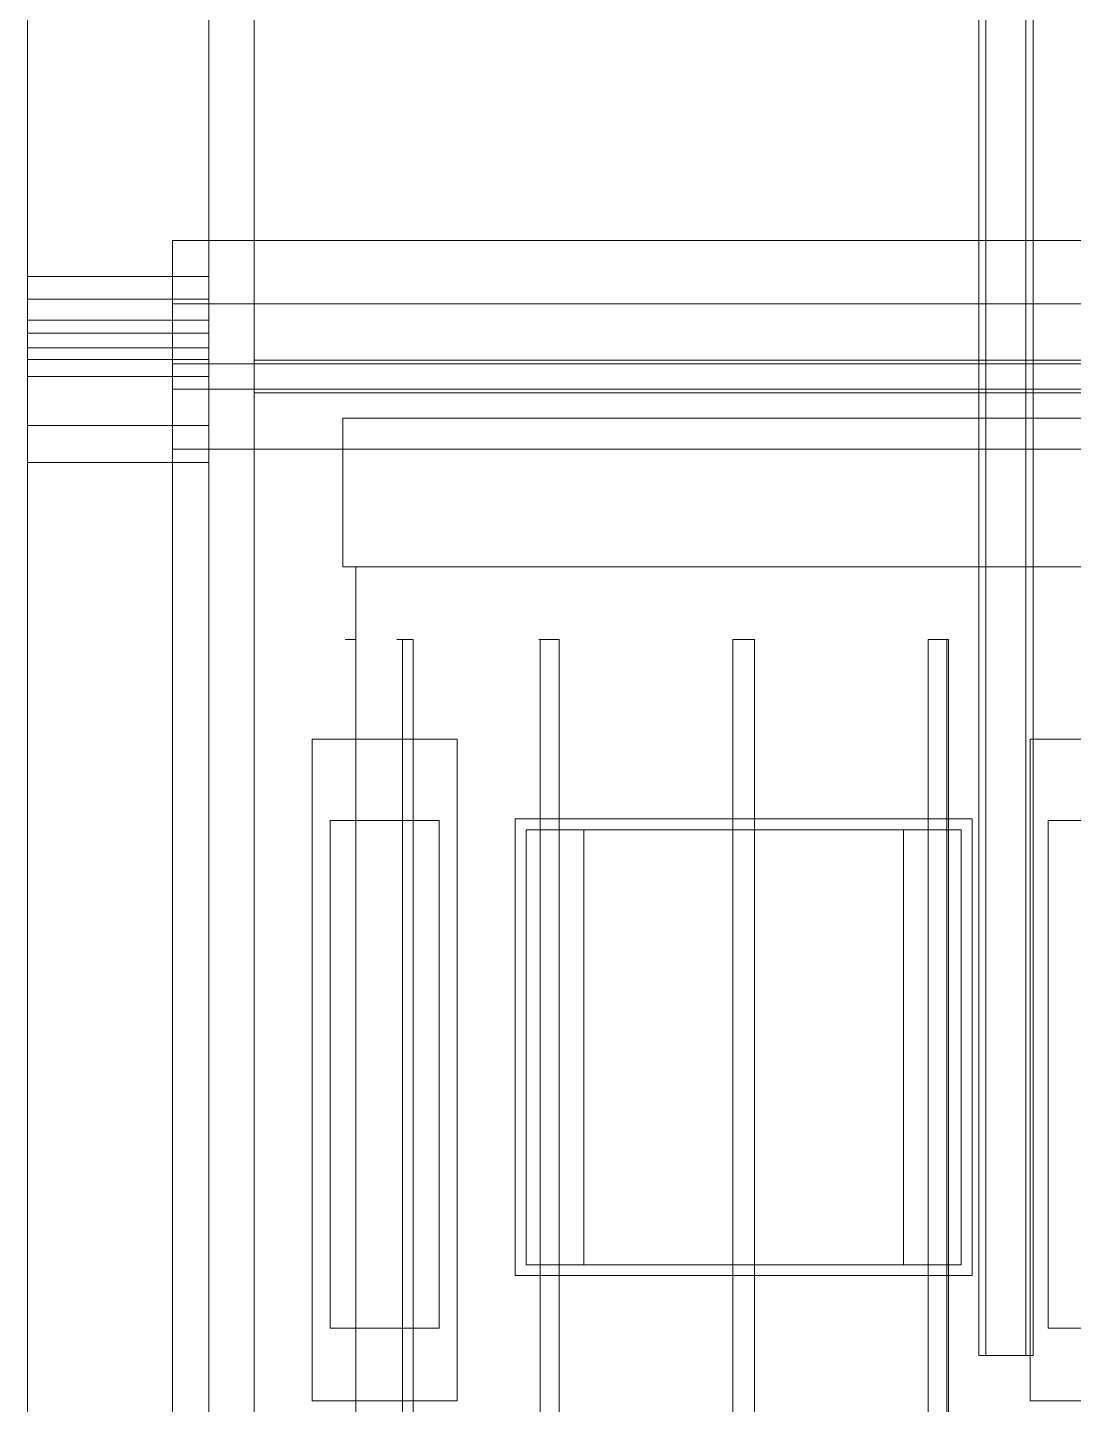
# Model space of a CAD drawing. Header units: millimetres. Extents: x -1970 to 59977, y -65068 to 6837.
# Drawn here: x 26703 to 27280, y -19297 to -18538 of the extents above; entities that cross this region are included whole.
import ezdxf

# ---------------------------------------------------------------- set-up
doc = ezdxf.new("R2010")
doc.units = ezdxf.units.MM
doc.layers.add('superior_briquetadora', color=7, linetype='Continuous', lineweight=0)
doc.layers.add('superior_C03', color=7, linetype='Continuous', lineweight=0)

msp = doc.modelspace()

# ---------------------------------------------------------------- linework, layer by layer
at = {"layer": 'superior_briquetadora'}
for p, q in [((26703.187, -18720.639), (26703.187, -17660)), ((26703.187, -18674.804), (26703.187, -17660)), ((26803.187, -18720.639), (26803.187, -17660)), ((26803.187, -18674.804), (26803.187, -17660)), ((26828.187, -19330), (26828.187, -18320)), ((26828.187, -19480), (26828.187, -18460)), ((26828.187, -19480), (26828.187, -18500)), ((26783.187, -18655), (26783.187, -19445)), ((26783.187, -18690), (26783.187, -18655)), ((27403.187, -18655), (26783.187, -18655)), ((27413.187, -18655), (26783.187, -18655)), ((26703.187, -18714.105), (26703.187, -18674.804)), ((26703.187, -18674.804), (26803.187, -18674.804)), ((26803.187, -18714.105), (26803.187, -18674.804)), ((26703.187, -18687.386), (26703.187, -18698.89)), ((26703.187, -18706.157), (26703.187, -18687.386)), ((26703.187, -18687.386), (26803.187, -18687.386)), ((27413.187, -18690), (26783.187, -18690)), ((27403.187, -18690), (26783.187, -18690)), ((26783.187, -18690), (26783.187, -18723)), ((26783.187, -18770), (26783.187, -18690)), ((26803.187, -18687.386), (26803.187, -18698.89)), ((26803.187, -18706.157), (26803.187, -18687.386)), ((26703.187, -18706.157), (26703.187, -18698.89)), ((26703.187, -18698.89), (26803.187, -18698.89)), ((26803.187, -18706.157), (26803.187, -18698.89)), ((26703.187, -18706.157), (26803.187, -18706.157)), ((26703.187, -18730), (26703.187, -18714.105)), ((26703.187, -18714.105), (26803.187, -18714.105)), ((26803.187, -18730), (26803.187, -18714.105)), ((26703.187, -19330), (26703.187, -18720.639)), ((26703.187, -18720.639), (26803.187, -18720.639)), ((27403.187, -18723), (26783.187, -18723)), ((26803.187, -19330), (26803.187, -18720.639)), ((26828.187, -18721), (27398.187, -18721)), ((26828.187, -18721), (26828.187, -18739)), ((26703.187, -18756.963), (26703.187, -18730)), ((26703.187, -18730), (26803.187, -18730)), ((26803.187, -18756.963), (26803.187, -18730)), ((27403.187, -18737), (26783.187, -18737)), ((26783.187, -18737), (26783.187, -18770)), ((26828.187, -18739), (27398.187, -18739)), ((26877.187, -18753), (26878.076, -18753)), ((26877.187, -18753), (26877.187, -18835)), ((26878.076, -18753), (26880.738, -18753)), ((26880.738, -18753), (26885.151, -18753)), ((26885.151, -18753), (26891.279, -18753)), ((26891.279, -18753), (26899.072, -18753)), ((26899.072, -18753), (26908.469, -18753)), ((26908.469, -18753), (26919.394, -18753)), ((26919.394, -18753), (26931.758, -18753)), ((26931.758, -18753), (26945.462, -18753)), ((26945.462, -18753), (26960.395, -18753)), ((26960.395, -18753), (26976.438, -18753)), ((26976.438, -18753), (26993.462, -18753)), ((26993.462, -18753), (27011.328, -18753)), ((27011.328, -18753), (27029.894, -18753)), ((27029.894, -18753), (27049.009, -18753)), ((27049.009, -18753), (27068.521, -18753)), ((27068.521, -18753), (27088.271, -18753)), ((27088.271, -18753), (27108.102, -18753)), ((27108.102, -18753), (27127.852, -18753)), ((27127.852, -18753), (27147.364, -18753)), ((27147.364, -18753), (27166.479, -18753)), ((27166.479, -18753), (27185.045, -18753)), ((27185.045, -18753), (27202.912, -18753)), ((27202.912, -18753), (27219.935, -18753)), ((27219.935, -18753), (27235.978, -18753)), ((27235.978, -18753), (27250.911, -18753)), ((27250.911, -18753), (27264.615, -18753)), ((27264.615, -18753), (27276.979, -18753)), ((27276.979, -18753), (27287.904, -18753)), ((26703.187, -18777.418), (26703.187, -18756.963)), ((26703.187, -18756.963), (26803.187, -18756.963)), ((26803.187, -18777.418), (26803.187, -18756.963)), ((27403.187, -18770), (26783.187, -18770)), ((27413.187, -18770), (26783.187, -18770)), ((26783.187, -19325), (26783.187, -18770)), ((26703.187, -19330), (26703.187, -18777.418)), ((26703.187, -18777.418), (26803.187, -18777.418)), ((26803.187, -19330), (26803.187, -18777.418)), ((26877.187, -18835), (26878.076, -18835)), ((26878.076, -18835), (26880.738, -18835)), ((26880.738, -18835), (26885.151, -18835)), ((26884.187, -18835), (26885.099, -18835)), ((26884.187, -18835), (26884.187, -18875)), ((26885.099, -18835), (26887.83, -18835)), ((26885.151, -18835), (26891.279, -18835)), ((26887.83, -18835), (26892.356, -18835)), ((26891.279, -18835), (26899.072, -18835)), ((26892.356, -18835), (26898.638, -18835)), ((26898.638, -18835), (26906.622, -18835)), ((26899.072, -18835), (26908.469, -18835)), ((26906.622, -18835), (26916.24, -18835)), ((26908.469, -18835), (26919.394, -18835)), ((26916.24, -18835), (26927.411, -18835)), ((26919.394, -18835), (26931.758, -18835)), ((26927.411, -18835), (26940.039, -18835)), ((26931.758, -18835), (26945.462, -18835)), ((26940.039, -18835), (26954.016, -18835)), ((26945.462, -18835), (26960.395, -18835)), ((26954.016, -18835), (26969.223, -18835)), ((26960.395, -18835), (26976.438, -18835)), ((26969.223, -18835), (26985.53, -18835)), ((26976.438, -18835), (26993.462, -18835)), ((26985.53, -18835), (27002.799, -18835)), ((26993.462, -18835), (27011.328, -18835)), ((27002.799, -18835), (27020.881, -18835)), ((27011.328, -18835), (27029.894, -18835)), ((27020.881, -18835), (27039.623, -18835)), ((27029.894, -18835), (27049.009, -18835)), ((27039.623, -18835), (27058.864, -18835)), ((27049.009, -18835), (27068.521, -18835)), ((27058.864, -18835), (27078.441, -18835)), ((27068.521, -18835), (27088.271, -18835)), ((27078.441, -18835), (27098.187, -18835)), ((27088.271, -18835), (27108.102, -18835)), ((27098.187, -18835), (27117.932, -18835)), ((27108.102, -18835), (27127.852, -18835)), ((27117.932, -18835), (27137.509, -18835)), ((27127.852, -18835), (27147.364, -18835)), ((27137.509, -18835), (27156.75, -18835)), ((27147.364, -18835), (27166.479, -18835)), ((27156.75, -18835), (27175.492, -18835)), ((27166.479, -18835), (27185.045, -18835)), ((27175.492, -18835), (27193.575, -18835)), ((27185.045, -18835), (27202.912, -18835)), ((27193.575, -18835), (27210.843, -18835)), ((27202.912, -18835), (27219.935, -18835)), ((27210.843, -18835), (27227.15, -18835)), ((27219.935, -18835), (27235.978, -18835)), ((27227.15, -18835), (27242.357, -18835)), ((27235.978, -18835), (27250.911, -18835)), ((27242.357, -18835), (27256.334, -18835)), ((27250.911, -18835), (27264.615, -18835)), ((27256.334, -18835), (27268.962, -18835)), ((27264.615, -18835), (27276.979, -18835)), ((27268.962, -18835), (27280.133, -18835)), ((27276.979, -18835), (27287.904, -18835)), ((26879.518, -18875), (26878.34, -18875)), ((26881.638, -18875), (26879.518, -18875)), ((26884.271, -18875), (26881.638, -18875)), ((26884.202, -18875), (26884.214, -18875)), ((26884.214, -18875), (26884.229, -18875)), ((26884.229, -18875), (26884.248, -18875)), ((26884.248, -18875), (26884.271, -18875)), ((26884.271, -19385), (26884.271, -18875)), ((26907.934, -18875), (26906.93, -18875)), ((26906.93, -18875), (26907.12, -18875)), ((26907.12, -18875), (26908.467, -18875)), ((26909.93, -18875), (26907.934, -18875)), ((26908.467, -18875), (26910.699, -18875)), ((26909.93, -18875), (26909.93, -19385)), ((26909.93, -18875), (26910.752, -18875)), ((26910.699, -18875), (26913.365, -18875)), ((26910.752, -18875), (26911.585, -18875)), ((26911.585, -18875), (26912.43, -18875)), ((26912.43, -18875), (26913.287, -18875)), ((26913.287, -18875), (26914.156, -18875)), ((26913.365, -18875), (26915.93, -18875)), ((26914.156, -18875), (26915.037, -18875)), ((26915.037, -18875), (26915.93, -18875)), ((26915.93, -19385), (26915.93, -18875)), ((26986.033, -18875), (26985.208, -18875)), ((26985.208, -18875), (26985.588, -18875)), ((26985.588, -18875), (26987.097, -18875)), ((26986.033, -18875), (26986.033, -19385)), ((26986.033, -18875), (26987.497, -18875)), ((26987.097, -18875), (26989.43, -18875)), ((26987.497, -18875), (26988.967, -18875)), ((26988.967, -18875), (26990.445, -18875)), ((26989.43, -18875), (26992.116, -18875)), ((26990.445, -18875), (26991.93, -18875)), ((26991.93, -18875), (26993.421, -18875)), ((26992.116, -18875), (26994.616, -18875)), ((26993.421, -18875), (26994.919, -18875)), ((26994.616, -18875), (26996.424, -18875)), ((26994.919, -18875), (26996.424, -18875)), ((26996.424, -19385), (26996.424, -18875)), ((27092.187, -18875), (27092.187, -19385)), ((27092.781, -18875), (27092.187, -18875)), ((27092.187, -18875), (27092.187, -18980)), ((27092.187, -18875), (27093.901, -18875)), ((27094.446, -18875), (27092.781, -18875)), ((27093.901, -18875), (27095.615, -18875)), ((27096.851, -18875), (27094.446, -18875)), ((27095.615, -18875), (27097.329, -18875)), ((27099.522, -18875), (27096.851, -18875)), ((27097.329, -18875), (27099.044, -18875)), ((27099.044, -18875), (27100.758, -18875)), ((27101.928, -18875), (27099.522, -18875)), ((27100.758, -18875), (27102.472, -18875)), ((27103.592, -18875), (27101.928, -18875)), ((27102.472, -18875), (27104.186, -18875)), ((27104.187, -18875), (27103.592, -18875)), ((27104.187, -18875), (27104.187, -19385)), ((27104.187, -18875), (27104.187, -18980)), ((27201.39, -18875), (27199.949, -18875)), ((27199.949, -19385), (27199.949, -18875)), ((27199.949, -18875), (27201.454, -18875)), ((27203.361, -18875), (27201.39, -18875)), ((27201.454, -18875), (27202.952, -18875)), ((27202.952, -18875), (27204.443, -18875)), ((27205.587, -18875), (27203.361, -18875)), ((27204.443, -18875), (27205.928, -18875)), ((27207.757, -18875), (27205.587, -18875)), ((27205.928, -18875), (27207.406, -18875)), ((27207.406, -18875), (27208.877, -18875)), ((27209.569, -18875), (27207.757, -18875)), ((27208.877, -18875), (27210.34, -18875)), ((27210.767, -18875), (27209.569, -18875)), ((27210.561, -18875), (27210.34, -18875)), ((27210.34, -19385), (27210.34, -18875)), ((27210.75, -18875), (27210.561, -18875)), ((27210.906, -18875), (27210.75, -18875)), ((27211.187, -18875), (27210.767, -18875)), ((27211.028, -18875), (27210.906, -18875)), ((27211.116, -18875), (27211.028, -18875)), ((27211.169, -18875), (27211.116, -18875)), ((27211.187, -18875), (27211.169, -18875)), ((27211.187, -18875), (27211.187, -19385)), ((26860.187, -18930), (26940.187, -18930)), ((26860.187, -18930), (26860.187, -19295)), ((26940.187, -18930), (26940.187, -19295)), ((27256.187, -18930), (27336.187, -18930)), ((27256.187, -18930), (27256.187, -19295)), ((26930.187, -18975), (26870.187, -18975)), ((26870.187, -18975), (26870.187, -19255)), ((26930.187, -19255), (26930.187, -18975)), ((26972.187, -18974), (26972.187, -19226)), ((27224.187, -18974), (26972.187, -18974)), ((27010.033, -18980), (26978.187, -18980)), ((26978.187, -18980), (26978.187, -19220)), ((26978.187, -18980), (27218.187, -18980)), ((27010.033, -18980), (27010.033, -19220)), ((27021.215, -18980), (27010.033, -18980)), ((27032.644, -18980), (27021.215, -18980)), ((27044.283, -18980), (27032.644, -18980)), ((27056.095, -18980), (27044.283, -18980)), ((27068.042, -18980), (27056.095, -18980)), ((27080.085, -18980), (27068.042, -18980)), ((27092.187, -18980), (27080.085, -18980)), ((27092.781, -18980), (27092.187, -18980)), ((27094.446, -18980), (27092.781, -18980)), ((27096.851, -18980), (27094.446, -18980)), ((27099.522, -18980), (27096.851, -18980)), ((27101.928, -18980), (27099.522, -18980)), ((27103.592, -18980), (27101.928, -18980)), ((27104.187, -18980), (27103.592, -18980)), ((27116.288, -18980), (27104.186, -18980)), ((27128.331, -18980), (27116.288, -18980)), ((27140.278, -18980), (27128.331, -18980)), ((27152.09, -18980), (27140.278, -18980)), ((27163.729, -18980), (27152.09, -18980)), ((27175.158, -18980), (27163.729, -18980)), ((27186.34, -18980), (27175.158, -18980)), ((27186.34, -19220), (27186.34, -18980)), ((27218.187, -18980), (27186.34, -18980)), ((27218.187, -18980), (27218.187, -19220)), ((27224.187, -18974), (27224.187, -19226)), ((27326.187, -18975), (27266.187, -18975)), ((27266.187, -18975), (27266.187, -19255)), ((27010.033, -19220), (26978.187, -19220)), ((26978.187, -19220), (27218.187, -19220)), ((27021.215, -19220), (27010.033, -19220)), ((27032.644, -19220), (27021.215, -19220)), ((27044.283, -19220), (27032.644, -19220)), ((27056.095, -19220), (27044.283, -19220)), ((27068.042, -19220), (27056.095, -19220)), ((27080.085, -19220), (27068.042, -19220)), ((27092.187, -19220), (27080.085, -19220)), ((27092.781, -19220), (27092.187, -19220)), ((27092.187, -19220), (27092.187, -19385)), ((27094.446, -19220), (27092.781, -19220)), ((27096.851, -19220), (27094.446, -19220)), ((27099.522, -19220), (27096.851, -19220)), ((27101.928, -19220), (27099.522, -19220)), ((27103.592, -19220), (27101.928, -19220)), ((27104.187, -19220), (27103.592, -19220)), ((27116.288, -19220), (27104.186, -19220)), ((27104.187, -19220), (27104.187, -19385)), ((27128.331, -19220), (27116.288, -19220)), ((27140.278, -19220), (27128.331, -19220)), ((27152.09, -19220), (27140.278, -19220)), ((27163.729, -19220), (27152.09, -19220)), ((27175.158, -19220), (27163.729, -19220)), ((27186.34, -19220), (27175.158, -19220)), ((27218.187, -19220), (27186.34, -19220)), ((27224.187, -19226), (26972.187, -19226)), ((26930.187, -19255), (26870.187, -19255)), ((27326.187, -19255), (27266.187, -19255)), ((26860.187, -19295), (26940.187, -19295)), ((27256.187, -19295), (27336.187, -19295))]:
    msp.add_line(p, q, dxfattribs=at)
at = {"layer": 'superior_C03'}
for p, q in [((27227.855, -19270), (27227.855, -16730)), ((27231.753, -16730), (27231.753, -19270)), ((27253.906, -16730), (27253.906, -19270)), ((27257.804, -19270), (27257.804, -16730)), ((27253.906, -19270), (27227.855, -19270)), ((27227.855, -19270), (27231.753, -19270)), ((27231.753, -19270), (27257.804, -19270)), ((27257.804, -19270), (27253.906, -19270))]:
    msp.add_line(p, q, dxfattribs=at)

doc.saveas('drawing.dxf')
